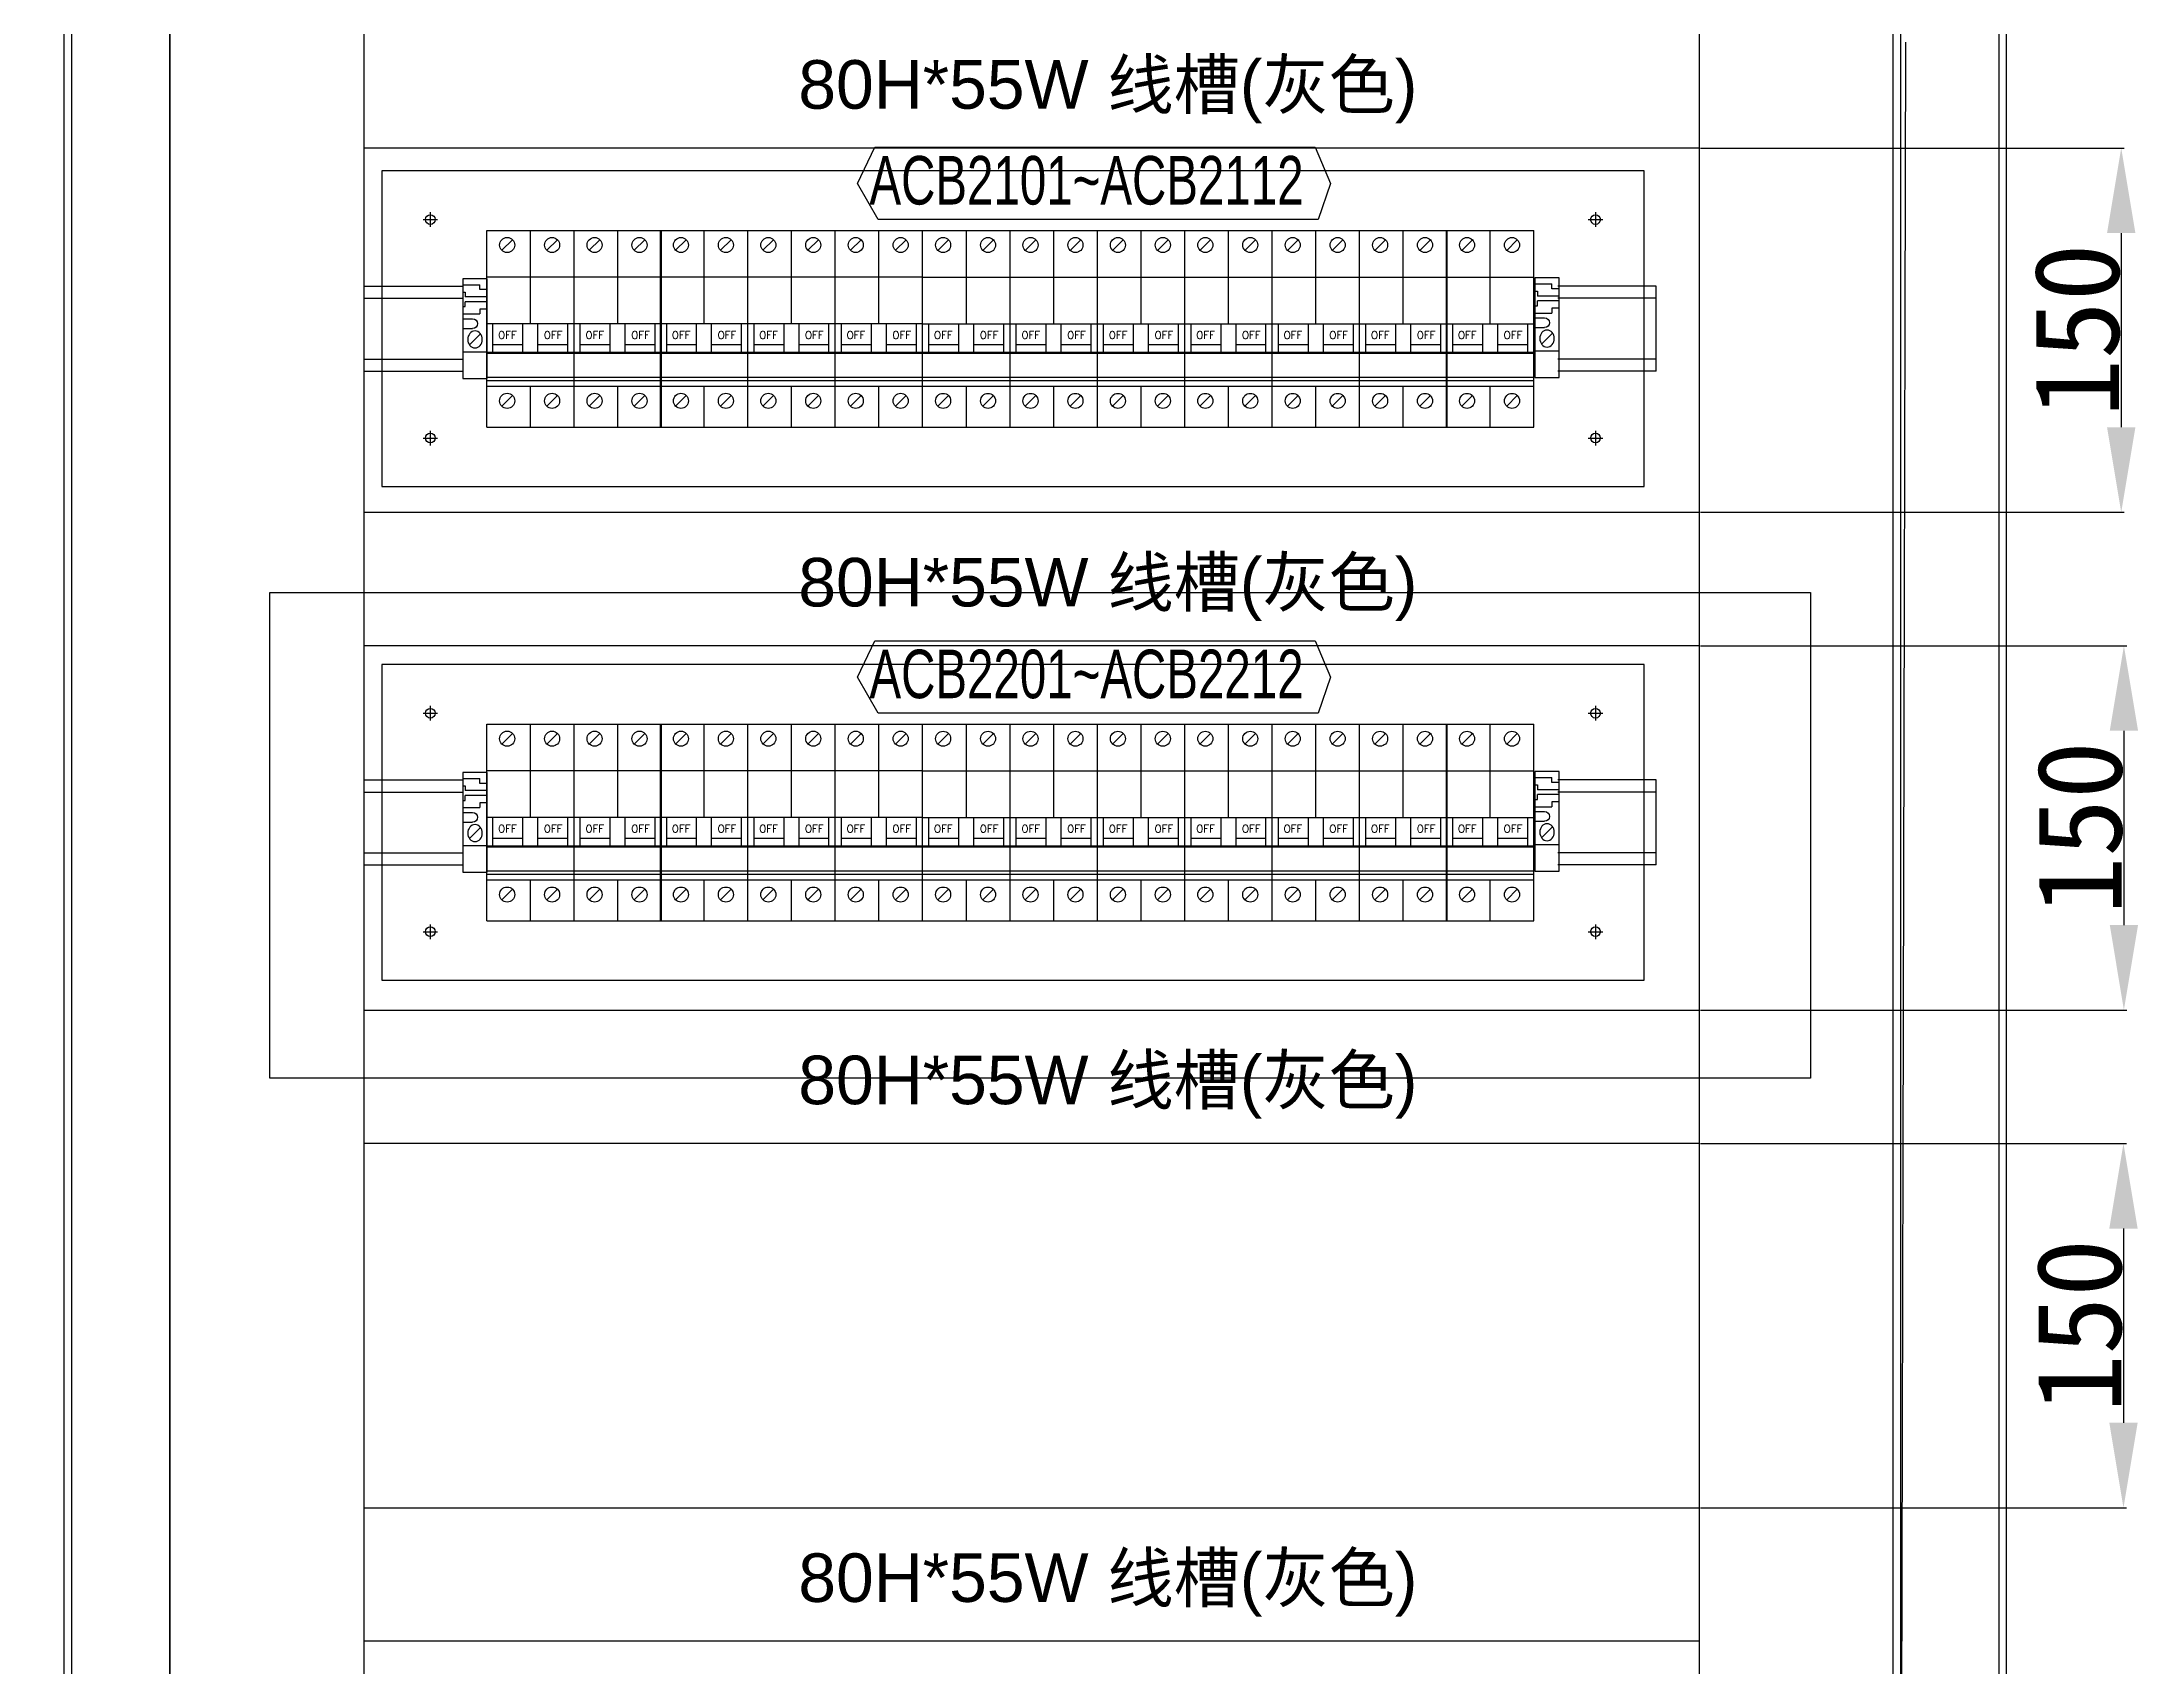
# Model space of a CAD drawing. Extents: x 79822 to 122366, y -56021 to -28815.
# Drawn here: x 86912 to 87776, y -53610 to -52941 of the extents above; entities that cross this region are included whole.
import ezdxf
from ezdxf.enums import TextEntityAlignment as Align
from ezdxf.lldxf.tags import DXFTag

# ---------------------------------------------------------------- set-up
doc = ezdxf.new("R2010")
doc.units = 0
doc.header["$LTSCALE"] = 100
doc.header["$MEASUREMENT"] = 0
for name, color, linetype in [('CABINET', 7, 'Continuous'), ('COMPONENT', 7, 'Continuous'), ('PSU', 12, 'Continuous'), ('TEXT', 7, 'Continuous')]:
    doc.layers.add(name, color=color, linetype=linetype)
doc.styles.add('HZ', font='arial.ttf', dxfattribs={"width": 0.7})
doc.styles.add('ROMANS', font='romans', dxfattribs={"width": 0.8, "height": 2})
doc.styles.get("Standard").update_dxf_attribs({"font": ''})
doc.styles.get('Standard').set_extended_font_data('SimSun')
tags = doc.linetypes.add('CENTER2', pattern=[1.125, 0.75, -0.125, 0.125, -0.125]).pattern_tags.tags
tags[10:11] = [DXFTag(74, 4), DXFTag(75, 0), DXFTag(340, '0'), DXFTag(46, 1.0), DXFTag(50, 0.0), DXFTag(44, 0.0), DXFTag(45, 0.0)]
tags[8:9] = [DXFTag(74, 4), DXFTag(75, 0), DXFTag(340, '0'), DXFTag(46, 1.0), DXFTag(50, 0.0), DXFTag(44, 0.0), DXFTag(45, 0.0)]
tags[6:7] = [DXFTag(74, 4), DXFTag(75, 0), DXFTag(340, '0'), DXFTag(46, 1.0), DXFTag(50, 0.0), DXFTag(44, 0.0), DXFTag(45, 0.0)]
tags[4:5] = [DXFTag(74, 4), DXFTag(75, 0), DXFTag(340, '0'), DXFTag(46, 1.0), DXFTag(50, 0.0), DXFTag(44, 0.0), DXFTag(45, 0.0)]
tags = doc.linetypes.add('HIDDEN', pattern=[0.375, 0.25, -0.125]).pattern_tags.tags
tags[6:7] = [DXFTag(74, 4), DXFTag(75, 0), DXFTag(340, '0'), DXFTag(46, 1.0), DXFTag(50, 0.0), DXFTag(44, 0.0), DXFTag(45, 0.0)]
tags[4:5] = [DXFTag(74, 4), DXFTag(75, 0), DXFTag(340, '0'), DXFTag(46, 1.0), DXFTag(50, 0.0), DXFTag(44, 0.0), DXFTag(45, 0.0)]
doc.dimstyles.new('ISO-25', dxfattribs={"dimtxt": 35, "dimasz": 35, "dimexe": 1.25, "dimexo": 0.625, "dimtad": 1, "dimtoh": 1, "dimdec": 0, "dimtxsty": 'Standard', "dimcen": 2.5, "dimadec": 0, "dimazin": 0, "dimtfac": 1, "dimtdec": 0, "dimtmove": 0, "dimatfit": 3, "dimfxl": 0, "dimarcsym": 0})

# ---------------------------------------------------------------- blocks, each defined once
blk = doc.blocks.new('*D155')
at = {"color": 0, "lineweight": -2}
for p, q in [((87595.54, -52984.37), (87770.05, -52984.37)), ((87768.8, -53019.37), (87768.8, -53099.37)), ((87595.54, -53134.37), (87770.05, -53134.37))]:
    blk.add_line(p, q, dxfattribs=at)
at = {"color": 0}
for points in [[(87774.63, -53019.37), (87762.96, -53019.37), (87768.8, -52984.37)], [(87762.96, -53099.37), (87774.63, -53099.37), (87768.8, -53134.37)]]:
    blk.add_solid(points, dxfattribs=at)
at = {"layer": 'Defpoints', "color": 0}
for p in [(87594.92, -52984.37), (87594.92, -53134.37), (87768.8, -53134.37)]:
    blk.add_point(p, dxfattribs=at)
at = {"color": 0, "insert": (87750.67, -53059.37), "char_height": 35, "attachment_point": 5, "rotation": 90}
blk.add_mtext('150', dxfattribs=at)
blk = doc.blocks.new('*D156')
at = {"color": 0, "lineweight": -2}
for p, q in [((87595.54, -53189.37), (87771.16, -53189.37)), ((87769.91, -53224.37), (87769.91, -53304.37)), ((87595.54, -53339.37), (87771.16, -53339.37))]:
    blk.add_line(p, q, dxfattribs=at)
at = {"color": 0}
for points in [[(87775.74, -53224.37), (87764.08, -53224.37), (87769.91, -53189.37)], [(87764.08, -53304.37), (87775.74, -53304.37), (87769.91, -53339.37)]]:
    blk.add_solid(points, dxfattribs=at)
at = {"layer": 'Defpoints', "color": 0}
for p in [(87594.92, -53189.37), (87594.92, -53339.37), (87769.91, -53339.37)]:
    blk.add_point(p, dxfattribs=at)
at = {"color": 0, "insert": (87751.79, -53264.37), "char_height": 35, "attachment_point": 5, "rotation": 90}
blk.add_mtext('150', dxfattribs=at)
blk = doc.blocks.new('*D157')
at = {"color": 0, "lineweight": -2}
for p, q in [((87595.54, -53394.37), (87770.98, -53394.37)), ((87769.73, -53429.37), (87769.73, -53509.37)), ((87595.54, -53544.37), (87770.98, -53544.37))]:
    blk.add_line(p, q, dxfattribs=at)
at = {"color": 0}
for points in [[(87775.56, -53429.37), (87763.9, -53429.37), (87769.73, -53394.37)], [(87763.9, -53509.37), (87775.56, -53509.37), (87769.73, -53544.37)]]:
    blk.add_solid(points, dxfattribs=at)
at = {"layer": 'Defpoints', "color": 0}
for p in [(87594.92, -53394.37), (87594.92, -53544.37), (87769.73, -53544.37)]:
    blk.add_point(p, dxfattribs=at)
at = {"color": 0, "insert": (87751.6, -53469.37), "char_height": 35, "attachment_point": 5, "rotation": 90}
blk.add_mtext('150', dxfattribs=at)
blk = doc.blocks.new('*D168')
at = {"color": 0, "lineweight": -2}
for p, q in [((86964.29, -51929.35), (86846.43, -51929.35)), ((86847.68, -51964.35), (86847.68, -53694.85)), ((86964.29, -53729.85), (86846.43, -53729.85))]:
    blk.add_line(p, q, dxfattribs=at)
at = {"color": 0}
for points in [[(86853.51, -51964.35), (86841.85, -51964.35), (86847.68, -51929.35)], [(86841.85, -53694.85), (86853.51, -53694.85), (86847.68, -53729.85)]]:
    blk.add_solid(points, dxfattribs=at)
at = {"layer": 'Defpoints', "color": 0}
for p in [(86964.92, -51929.35), (86847.68, -53729.85), (86964.92, -53729.85)]:
    blk.add_point(p, dxfattribs=at)
at = {"color": 0, "insert": (86829.56, -52829.6), "char_height": 35, "attachment_point": 5, "rotation": 90}
blk.add_mtext('1800', dxfattribs=at)
blk = doc.blocks.new('2P空开')
at = {"layer": 'COMPONENT', "color": 6, "linetype": 'HIDDEN', "ltscale": 0.2}
for p, q in [((-11.76, -8.23), (-7.37, -3.86)), ((6.76, -8.23), (11.15, -3.86)), ((-11.76, -72.42), (-7.37, -68.04)), ((6.76, -72.42), (11.15, -68.04))]:
    blk.add_line(p, q, dxfattribs=at)
for centre in [(-9.56, -6.04), (8.95, -6.04), (-9.56, -70.23), (8.95, -70.23)]:
    blk.add_circle(centre, 3.1, dxfattribs=at)
at = {"layer": 'PSU', "linetype": 'HIDDEN', "ltscale": 0.2}
for p, q in [((-18, 0), (18, 0)), ((-18, -19.21), (-18, 0)), ((0, -19.21), (0, 0)), ((18, -19.21), (18, 0)), ((18, -81), (18, -19.21)), ((-18, -81), (-18, -64.21)), ((0, -81), (0, -64.21)), ((18, -81), (18, -67.23)), ((-18, -81), (18, -81))]:
    blk.add_line(p, q, dxfattribs=at)
at = {"layer": 'PSU'}
for p, q in [((-18, -19.21), (18, -19.21)), ((-18, -64.21), (-18, -19.21)), ((0, -38.43), (0, -19.21)), ((18, -64.21), (18, -19.21)), ((-18, -38.43), (0, -38.43)), ((-15.43, -50.11), (-15.43, -38.43)), ((-3.09, -50.11), (-3.09, -38.43)), ((0, -38.43), (18, -38.43)), ((3.09, -50.11), (3.09, -38.43)), ((15.43, -50.11), (15.43, -38.43)), ((-18, -50.11), (18, -50.11)), ((-18, -50.62), (18, -50.62)), ((-15.43, -47.02), (-3.09, -47.02)), ((3.09, -47.02), (15.43, -47.02)), ((-18, -60.46), (18, -60.46)), ((-18, -61.84), (18, -61.84)), ((-18, -64.21), (18, -64.21)), ((0, -64.21), (0, -64.21))]:
    blk.add_line(p, q, dxfattribs=at)
at = {"layer": 'TEXT', "style": 'ROMANS'}
for p in [(-9.48, -43.11), (9.37, -43.11)]:
    blk.add_text('OFF', height=3.086, dxfattribs=at).set_placement(p, align=Align.MIDDLE)
blk = doc.blocks.new('堵头')
at = {"color": 53}
for p, q in [((0, -41), (0, 0)), ((0, 0), (10, 0)), ((10, 0), (10, -41)), ((0, -11), (10, -11)), ((7.28, -18.33), (2.72, -13.78)), ((0, -20.55), (4, -20.55)), ((0, -24.55), (4, -24.55)), ((0, -26.55), (7, -26.55)), ((0, -29.55), (1, -29.55)), ((1, -29.55), (1, -31.55)), ((10, -31.55), (1, -31.55)), ((10, -33.55), (1, -33.55)), ((1, -35.55), (1, -33.55)), ((7, -28.55), (7, -26.55)), ((10, -28.55), (7, -28.55)), ((0, -35.55), (1, -35.55)), ((0, -38.55), (7, -38.55)), ((10, -41), (0, -41)), ((10, -36.55), (7, -36.55)), ((7, -36.55), (7, -38.55))]:
    blk.add_line(p, q, dxfattribs=at)
blk.add_arc((4, -22.55), 2, 270, 90, dxfattribs=at)
blk.add_ellipse((5, -16.05), major_axis=(0, -3.5), ratio=0.857143, start_param=4.712389, end_param=10.995574, dxfattribs=at)

msp = doc.modelspace()

# ---------------------------------------------------------------- linework, layer by layer
at = {"color": 7}
for p, q in [((86921.42, -53960.85), (86921.42, -51850.85)), ((87721.42, -51850.85), (87721.42, -53960.85)), ((86964.92, -53807.35), (86964.92, -51898.35)), ((86964.92, -51974.85), (86964.92, -53775.15)), ((87679.88, -52940.69), (87677.92, -53807.35))]:
    msp.add_line(p, q, dxfattribs=at)
at = {"color": 7, "linetype": 'HIDDEN'}
for p, q in [((86924.62, -53850.85), (86924.62, -51850.85)), ((87718.42, -51850.85), (87718.42, -53850.85))]:
    msp.add_line(p, q, dxfattribs=at)
msp.add_line((87677.92, -51898.35), (87677.92, -53850.85))
at = {"color": 4, "linetype": 'CENTER2'}
for p, q in [((87069.23, -53013.8, 63738.88), (87075.23, -53013.8, 63738.88)), ((87072.23, -53010.8, 63738.88), (87072.23, -53016.8, 63738.88)), ((87549.23, -53013.8, 63738.88), (87555.23, -53013.8, 63738.88)), ((87552.23, -53010.8, 63738.88), (87552.23, -53016.8, 63738.88)), ((87069.23, -53103.8, 63738.88), (87075.23, -53103.8, 63738.88)), ((87072.23, -53100.8, 63738.88), (87072.23, -53106.8, 63738.88)), ((87549.23, -53103.8, 63738.88), (87555.23, -53103.8, 63738.88)), ((87552.23, -53100.8, 63738.88), (87552.23, -53106.8, 63738.88)), ((87069.23, -53217.13, 63738.88), (87075.23, -53217.13, 63738.88)), ((87072.23, -53214.13, 63738.88), (87072.23, -53220.13, 63738.88)), ((87549.23, -53217.13, 63738.88), (87555.23, -53217.13, 63738.88)), ((87552.23, -53214.13, 63738.88), (87552.23, -53220.13, 63738.88)), ((87072.23, -53304.13, 63738.88), (87072.23, -53310.13, 63738.88)), ((87552.23, -53304.13, 63738.88), (87552.23, -53310.13, 63738.88)), ((87069.23, -53307.13, 63738.88), (87075.23, -53307.13, 63738.88)), ((87549.23, -53307.13, 63738.88), (87555.23, -53307.13, 63738.88))]:
    msp.add_line(p, q, dxfattribs=at)
at = {"linetype": 'CENTER2'}
for p, q in [((87072.14, -53013.8, 63738.88), (87072.32, -53013.8, 63738.88)), ((87072.23, -53013.89, 63738.88), (87072.23, -53013.71, 63738.88)), ((87552.14, -53013.8, 63738.88), (87552.32, -53013.8, 63738.88)), ((87552.23, -53013.89, 63738.88), (87552.23, -53013.71, 63738.88)), ((87072.14, -53103.8, 63738.88), (87072.32, -53103.8, 63738.88)), ((87072.23, -53103.89, 63738.88), (87072.23, -53103.71, 63738.88)), ((87552.14, -53103.8, 63738.88), (87552.32, -53103.8, 63738.88)), ((87552.23, -53103.89, 63738.88), (87552.23, -53103.71, 63738.88)), ((87072.14, -53217.13, 63738.88), (87072.32, -53217.13, 63738.88)), ((87072.23, -53217.22, 63738.88), (87072.23, -53217.04, 63738.88)), ((87552.14, -53217.13, 63738.88), (87552.32, -53217.13, 63738.88)), ((87552.23, -53217.22, 63738.88), (87552.23, -53217.04, 63738.88)), ((87072.14, -53307.13, 63738.88), (87072.32, -53307.13, 63738.88)), ((87072.23, -53307.22, 63738.88), (87072.23, -53307.04, 63738.88)), ((87552.14, -53307.13, 63738.88), (87552.32, -53307.13, 63738.88)), ((87552.23, -53307.22, 63738.88), (87552.23, -53307.04, 63738.88))]:
    msp.add_line(p, q, dxfattribs=at)
at = {"color": 6}
for p, q in [((87044.92, -53076.25, 63738.88), (87044.92, -53041.25, 63738.88)), ((87044.92, -53041.25, 63738.88), (87085.45, -53041.25, 63738.88)), ((87577.18, -53041.25, 63738.88), (87536.65, -53041.25, 63738.88)), ((87577.18, -53076.25, 63738.88), (87577.18, -53041.25, 63738.88)), ((87044.92, -53046.25, 63738.88), (87085.45, -53046.25, 63738.88)), ((87577.18, -53046.25, 63738.88), (87536.65, -53046.25, 63738.88)), ((87044.92, -53071.25, 63738.88), (87085.45, -53071.25, 63738.88)), ((87044.92, -53076.25, 63738.88), (87085.45, -53076.25, 63738.88)), ((87577.18, -53071.25, 63738.88), (87536.65, -53071.25, 63738.88)), ((87577.18, -53076.25, 63738.88), (87536.65, -53076.25, 63738.88)), ((87044.92, -53279.58, 63738.88), (87044.92, -53244.58, 63738.88)), ((87044.92, -53244.58, 63738.88), (87085.45, -53244.58, 63738.88)), ((87044.92, -53249.58, 63738.88), (87085.45, -53249.58, 63738.88)), ((87577.18, -53244.58, 63738.88), (87536.65, -53244.58, 63738.88)), ((87577.18, -53249.58, 63738.88), (87536.65, -53249.58, 63738.88)), ((87577.18, -53279.58, 63738.88), (87577.18, -53244.58, 63738.88)), ((87044.92, -53274.58, 63738.88), (87085.45, -53274.58, 63738.88)), ((87577.18, -53274.58, 63738.88), (87536.65, -53274.58, 63738.88)), ((87044.92, -53279.58, 63738.88), (87085.45, -53279.58, 63738.88)), ((87577.18, -53279.58, 63738.88), (87536.65, -53279.58, 63738.88))]:
    msp.add_line(p, q, dxfattribs=at)
for points in [[(86964.92, -53729.85), (87044.92, -53729.85), (87044.92, -51929.35), (86964.92, -51929.35)], [(87594.92, -53729.85), (87674.92, -53729.85), (87674.92, -51929.35), (87594.92, -51929.35)]]:
    msp.add_lwpolyline(points, close=True)
at = {"elevation": 63738.88}
for points in [[(87044.92, -52929.37), (87594.92, -52929.37), (87594.92, -52984.37), (87044.92, -52984.37)], [(87052.23, -53123.8), (87572.23, -53123.8), (87572.23, -52993.8), (87052.23, -52993.8)], [(87044.92, -53134.37), (87594.92, -53134.37), (87594.92, -53189.37), (87044.92, -53189.37)], [(87052.23, -53327.13), (87572.23, -53327.13), (87572.23, -53197.13), (87052.23, -53197.13)], [(87044.92, -53339.37), (87594.92, -53339.37), (87594.92, -53394.37), (87044.92, -53394.37)], [(87044.92, -53544.37), (87594.92, -53544.37), (87594.92, -53599.37), (87044.92, -53599.37)]]:
    msp.add_lwpolyline(points, close=True, dxfattribs=at)
at = {"color": 3, "elevation": 63738.88}
for points in [[(87255.33, -52983.94), (87436.68, -52983.94), (87443.01, -52998.94), (87438.05, -53013.75), (87256.7, -53013.75), (87248.21, -52998.94), (87255.33, -52983.94)], [(87255.33, -53187.27), (87436.68, -53187.27), (87443.01, -53202.27), (87438.05, -53217.08), (87256.7, -53217.08), (87248.21, -53202.27), (87255.33, -53187.27)]]:
    msp.add_lwpolyline(points, dxfattribs=at)
at = {"color": 1}
msp.add_lwpolyline([(87006.15, -53167.44), (87640.76, -53167.44), (87640.76, -53367.39), (87006.15, -53367.39)], close=True, dxfattribs=at)
for centre in [(87072.23, -53013.8, 63738.88), (87552.23, -53013.8, 63738.88), (87072.23, -53103.8, 63738.88), (87552.23, -53103.8, 63738.88), (87072.23, -53217.13, 63738.88), (87552.23, -53217.13, 63738.88), (87072.23, -53307.13, 63738.88), (87552.23, -53307.13, 63738.88)]:
    msp.add_circle(centre, 2)

# ---------------------------------------------------------------- block references
at = {"xscale": -1, "rotation": 180}
for p in [(87085.66, -53079.23, 63738.88), (87527.27, -53078.87, 191216.62), (87085.66, -53282.56, 63738.88), (87527.27, -53282.2, 191216.62)]:
    msp.add_blockref('堵头', p, dxfattribs=at)
at = {"layer": 'CABINET'}
for p in [(87113.46, -53018.25, 63738.88), (87149.46, -53018.25, 63738.88), (87185.04, -53018.25, 63738.88), (87221.04, -53018.25, 63738.88), (87257.05, -53018.25, 63738.88), (87293.05, -53018.26, 63738.88), (87329.05, -53018.26, 63738.88), (87365.05, -53018.26, 63738.88), (87401.06, -53018.26, 63738.88), (87437.06, -53018.26, 63738.88), (87473.06, -53018.26, 63738.88), (87508.88, -53018.26, 63738.88), (87113.46, -53221.58, 63738.88), (87149.46, -53221.58, 63738.88), (87185.04, -53221.58, 63738.88), (87221.04, -53221.58, 63738.88), (87257.05, -53221.58, 63738.88), (87293.05, -53221.59, 63738.88), (87329.05, -53221.59, 63738.88), (87365.05, -53221.59, 63738.88), (87401.06, -53221.59, 63738.88), (87437.06, -53221.59, 63738.88), (87473.06, -53221.59, 63738.88), (87508.88, -53221.59, 63738.88)]:
    msp.add_blockref('2P空开', p, dxfattribs=at)

# ---------------------------------------------------------------- texts
at = {"lineweight": 0, "style": 'HZ'}
for p in [(87223.83, -52968.16), (87223.83, -53173.16), (87223.83, -53378.16), (87223.83, -53583.16)]:
    msp.add_text('80H*55W 线槽(灰色)', height=20, dxfattribs=at).set_placement(p)
at = {"color": 0, "style": 'HZ', "width": 0.7}
for s, p in [('ACB2101~ACB2112', (87342.55, -53007.62, 63738.88)), ('ACB2201~ACB2212', (87342.55, -53210.95, 63738.88))]:
    msp.add_text(s, height=20, dxfattribs=at).set_placement(p, align=Align.CENTER)

# ---------------------------------------------------------------- dimensions: what is measured, and where the dimension line sits
at = {"color": 3}
for base, p1, p2, picture, middle in [((86847.68161, -53729.85218), (86964.91616, -51929.35221), (86964.91616, -53729.85218), '*D168', (86829.55661, -52829.60219)), ((87768.8, -53134.37, 63738.88), (87594.92, -52984.37, 63738.88), (87594.92, -53134.37, 63738.88), '*D155', (87750.67, -53059.37, 63738.88)), ((87769.91, -53339.37, 63738.88), (87594.92, -53189.37, 63738.88), (87594.92, -53339.37, 63738.88), '*D156', (87751.79, -53264.37, 63738.88)), ((87769.73, -53544.37, 63738.88), (87594.92, -53394.37, 63738.88), (87594.92, -53544.37, 63738.88), '*D157', (87751.6, -53469.37, 63738.88))]:
    dim = msp.add_linear_dim(base=base, p1=p1, p2=p2, angle=90, dimstyle='ISO-25', dxfattribs=at)
    dim.commit()
    dim.dimension.update_dxf_attribs({"geometry": picture, "text_midpoint": middle})

doc.saveas('drawing.dxf')
